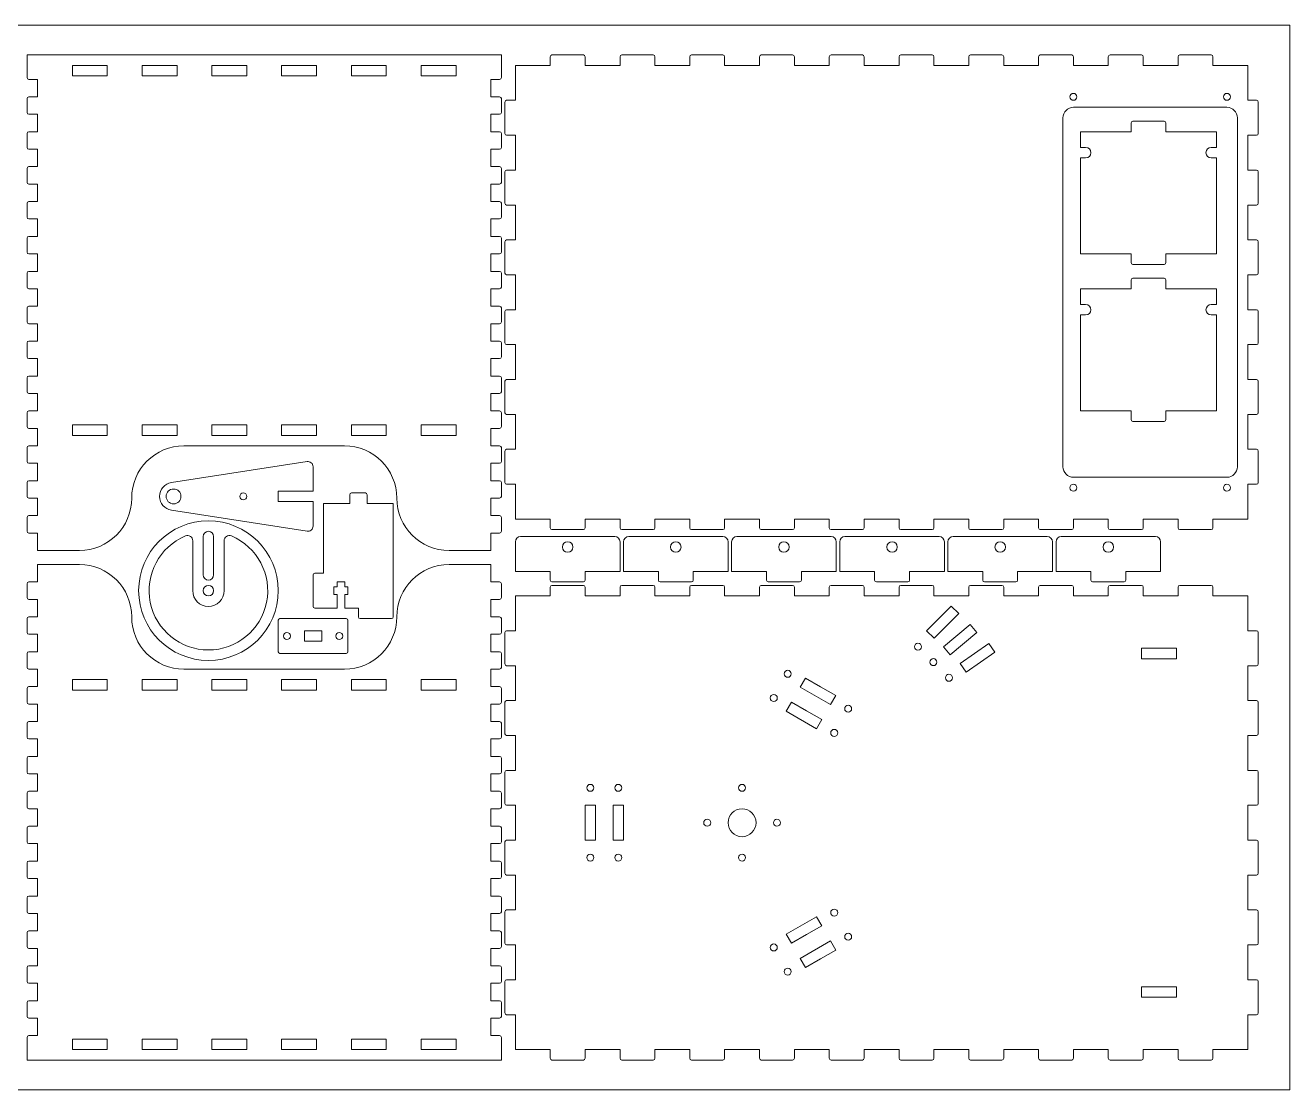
# Model space of a CAD drawing. Header units: millimetres. Extents: x 0 to 1190, y 0 to 610.
# Drawn here: x 465 to 1190, y 0 to 610 of the extents above; entities that cross this region are included whole.
import ezdxf

# ---------------------------------------------------------------- set-up
doc = ezdxf.new("R2010")
doc.units = ezdxf.units.MM
doc.layers.get('0').update_dxf_attribs({"linetype": 'CONTINUOUS', "lineweight": 0})

msp = doc.modelspace()

# ---------------------------------------------------------------- linework, layer by layer
for p, q in [((0, 610), (1190, 610)), ((1190, 610), (1190, 0)), ((466, 593), (738, 593)), ((466, 593), (466, 580)), ((738, 593), (738, 580)), ((766, 587), (766, 592)), ((767, 593), (785, 593)), ((786, 592), (786, 587)), ((806, 587), (806, 592)), ((807, 593), (825, 593)), ((826, 592), (826, 587)), ((846, 587), (846, 592)), ((847, 593), (865, 593)), ((866, 592), (866, 587)), ((886, 587), (886, 592)), ((887, 593), (905, 593)), ((906, 592), (906, 587)), ((926, 587), (926, 592)), ((927, 593), (945, 593)), ((946, 592), (946, 587)), ((966, 587), (966, 592)), ((967, 593), (985, 593)), ((986, 592), (986, 587)), ((1006, 587), (1006, 592)), ((1007, 593), (1025, 593)), ((1026, 592), (1026, 587)), ((1046, 587), (1046, 592)), ((1047, 593), (1065, 593)), ((1066, 592), (1066, 587)), ((1086, 587), (1086, 592)), ((1087, 593), (1105, 593)), ((1106, 592), (1106, 587)), ((1126, 587), (1126, 592)), ((1127, 593), (1145, 593)), ((1146, 592), (1146, 587)), ((492, 581), (492, 587)), ((492, 587), (512, 587)), ((492, 581), (512, 581)), ((512, 581), (512, 587)), ((532, 581), (532, 587)), ((532, 587), (552, 587)), ((532, 581), (552, 581)), ((552, 581), (552, 587)), ((572, 581), (572, 587)), ((572, 587), (592, 587)), ((572, 581), (592, 581)), ((592, 581), (592, 587)), ((612, 581), (612, 587)), ((612, 587), (632, 587)), ((612, 581), (632, 581)), ((632, 581), (632, 587)), ((652, 581), (652, 587)), ((652, 587), (672, 587)), ((652, 581), (672, 581)), ((672, 581), (672, 587)), ((692, 581), (692, 587)), ((692, 587), (712, 587)), ((692, 581), (712, 581)), ((712, 581), (712, 587)), ((746, 587), (766, 587)), ((746, 587), (746, 567)), ((786, 587), (806, 587)), ((826, 587), (846, 587)), ((866, 587), (886, 587)), ((906, 587), (926, 587)), ((946, 587), (966, 587)), ((986, 587), (1006, 587)), ((1026, 587), (1046, 587)), ((1066, 587), (1086, 587)), ((1106, 587), (1126, 587)), ((1146, 587), (1166, 587)), ((1166, 587), (1166, 567)), ((467, 579), (472, 579)), ((472, 579), (472, 569)), ((732, 579), (732, 569)), ((737, 579), (732, 579)), ((466, 568), (466, 560)), ((467, 569), (472, 569)), ((737, 569), (732, 569)), ((738, 568), (738, 560)), ((740, 566), (740, 548)), ((746, 567), (741, 567)), ((1166, 567), (1171, 567)), ((1172, 566), (1172, 548)), ((467, 559), (472, 559)), ((472, 559), (472, 549)), ((732, 559), (732, 549)), ((737, 559), (732, 559)), ((1066, 563), (1154, 563)), ((1060, 357), (1060, 557)), ((1099, 554), (1099, 549)), ((1109, 555), (1100, 555)), ((1109, 555), (1118, 555)), ((1119, 554), (1119, 549)), ((1160, 557), (1160, 357)), ((466, 548), (466, 540)), ((467, 549), (472, 549)), ((737, 549), (732, 549)), ((738, 548), (738, 540)), ((741, 547), (746, 547)), ((746, 547), (746, 527)), ((1070, 549), (1099, 549)), ((1070, 540), (1070, 549)), ((1119, 549), (1148, 549)), ((1148, 549), (1148, 540)), ((1171, 547), (1166, 547)), ((1166, 547), (1166, 527)), ((467, 539), (472, 539)), ((472, 539), (472, 529)), ((732, 539), (732, 529)), ((737, 539), (732, 539)), ((1073, 540), (1070, 540)), ((1145, 540), (1148, 540)), ((1073, 534), (1070, 534)), ((1070, 479), (1070, 534)), ((1145, 534), (1148, 534)), ((1148, 534), (1148, 479)), ((466, 528), (466, 520)), ((467, 529), (472, 529)), ((737, 529), (732, 529)), ((738, 528), (738, 520)), ((740, 526), (740, 508)), ((746, 527), (741, 527)), ((1166, 527), (1171, 527)), ((1172, 526), (1172, 508)), ((467, 519), (472, 519)), ((472, 519), (472, 509)), ((732, 519), (732, 509)), ((737, 519), (732, 519)), ((466, 508), (466, 500)), ((467, 509), (472, 509)), ((737, 509), (732, 509)), ((738, 508), (738, 500)), ((741, 507), (746, 507)), ((746, 507), (746, 487)), ((1171, 507), (1166, 507)), ((1166, 507), (1166, 487)), ((467, 499), (472, 499)), ((472, 499), (472, 489)), ((732, 499), (732, 489)), ((737, 499), (732, 499)), ((466, 488), (466, 480)), ((467, 489), (472, 489)), ((737, 489), (732, 489)), ((738, 488), (738, 480)), ((740, 486), (740, 468)), ((746, 487), (741, 487)), ((1166, 487), (1171, 487)), ((1172, 486), (1172, 468)), ((467, 479), (472, 479)), ((472, 479), (472, 469)), ((732, 479), (732, 469)), ((737, 479), (732, 479)), ((1070, 479), (1099, 479)), ((1099, 474), (1099, 479)), ((1119, 479), (1148, 479)), ((1119, 474), (1119, 479)), ((1109, 473), (1100, 473)), ((1109, 473), (1118, 473)), ((466, 468), (466, 460)), ((467, 469), (472, 469)), ((737, 469), (732, 469)), ((738, 468), (738, 460)), ((741, 467), (746, 467)), ((746, 467), (746, 447)), ((1099, 464), (1099, 459)), ((1109, 465), (1100, 465)), ((1109, 465), (1118, 465)), ((1119, 464), (1119, 459)), ((1171, 467), (1166, 467)), ((1166, 467), (1166, 447)), ((467, 459), (472, 459)), ((472, 459), (472, 449)), ((732, 459), (732, 449)), ((737, 459), (732, 459)), ((1070, 459), (1099, 459)), ((1070, 450), (1070, 459)), ((1119, 459), (1148, 459)), ((1148, 459), (1148, 450)), ((1073, 450), (1070, 450)), ((1145, 450), (1148, 450)), ((466, 448), (466, 440)), ((467, 449), (472, 449)), ((737, 449), (732, 449)), ((738, 448), (738, 440)), ((740, 446), (740, 428)), ((746, 447), (741, 447)), ((1073, 444), (1070, 444)), ((1070, 389), (1070, 444)), ((1145, 444), (1148, 444)), ((1148, 444), (1148, 389)), ((1166, 447), (1171, 447)), ((1172, 446), (1172, 428)), ((467, 439), (472, 439)), ((472, 439), (472, 429)), ((732, 439), (732, 429)), ((737, 439), (732, 439)), ((466, 428), (466, 420)), ((467, 429), (472, 429)), ((737, 429), (732, 429)), ((738, 428), (738, 420)), ((741, 427), (746, 427)), ((746, 427), (746, 407)), ((1171, 427), (1166, 427)), ((1166, 427), (1166, 407)), ((467, 419), (472, 419)), ((472, 419), (472, 409)), ((732, 419), (732, 409)), ((737, 419), (732, 419)), ((466, 408), (466, 400)), ((467, 409), (472, 409)), ((737, 409), (732, 409)), ((738, 408), (738, 400)), ((740, 406), (740, 388)), ((746, 407), (741, 407)), ((1166, 407), (1171, 407)), ((467, 399), (472, 399)), ((472, 399), (472, 389)), ((732, 399), (732, 389)), ((737, 399), (732, 399)), ((1172, 406), (1172, 388)), ((466, 388), (466, 380)), ((467, 389), (472, 389)), ((737, 389), (732, 389)), ((738, 388), (738, 380)), ((741, 387), (746, 387)), ((746, 387), (746, 367)), ((1070, 389), (1099, 389)), ((1099, 384), (1099, 389)), ((1119, 389), (1148, 389)), ((1119, 384), (1119, 389)), ((1171, 387), (1166, 387)), ((1166, 387), (1166, 367)), ((467, 379), (472, 379)), ((472, 379), (472, 369)), ((492, 375), (492, 381)), ((492, 381), (512, 381)), ((512, 375), (512, 381)), ((532, 375), (532, 381)), ((532, 381), (552, 381)), ((552, 375), (552, 381)), ((572, 375), (572, 381)), ((572, 381), (592, 381)), ((592, 375), (592, 381)), ((612, 375), (612, 381)), ((612, 381), (632, 381)), ((632, 375), (632, 381)), ((652, 375), (652, 381)), ((652, 381), (672, 381)), ((672, 375), (672, 381)), ((692, 375), (692, 381)), ((692, 381), (712, 381)), ((712, 375), (712, 381)), ((732, 379), (732, 369)), ((737, 379), (732, 379)), ((1109, 383), (1100, 383)), ((1109, 383), (1118, 383)), ((492, 375), (512, 375)), ((532, 375), (552, 375)), ((572, 375), (592, 375)), ((612, 375), (632, 375)), ((652, 375), (672, 375)), ((692, 375), (712, 375)), ((466, 368), (466, 360)), ((467, 369), (472, 369)), ((556, 369), (648, 369)), ((737, 369), (732, 369)), ((738, 368), (738, 360)), ((740, 366), (740, 348)), ((746, 367), (741, 367)), ((1166, 367), (1171, 367)), ((1172, 366), (1172, 348)), ((467, 359), (472, 359)), ((472, 359), (472, 349)), ((626.54, 359.96), (548.77, 347.91)), ((630, 343), (630, 357)), ((732, 359), (732, 349)), ((737, 359), (732, 359)), ((467, 349), (472, 349)), ((737, 349), (732, 349)), ((1154, 351), (1066, 351)), ((466, 348), (466, 340)), ((630, 343), (610, 343)), ((610, 343), (610, 337)), ((651, 336), (651, 341)), ((652, 342), (660, 342)), ((661, 336), (661, 341)), ((738, 348), (738, 340)), ((741, 347), (746, 347)), ((746, 347), (746, 327)), ((1171, 347), (1166, 347)), ((1166, 347), (1166, 327)), ((467, 339), (472, 339)), ((472, 339), (472, 329)), ((630, 337), (610, 337)), ((630, 337), (630, 323)), ((636, 296), (636, 336)), ((636, 336), (651, 336)), ((661, 336), (676, 336)), ((676, 336), (676, 276)), ((732, 339), (732, 329)), ((737, 339), (732, 339)), ((466, 328), (466, 320)), ((467, 329), (472, 329)), ((548.77, 332.09), (626.54, 320.04)), ((737, 329), (732, 329)), ((738, 328), (738, 320)), ((746, 327), (766, 327)), ((766, 327), (766, 322)), ((786, 322), (786, 327)), ((786, 327), (806, 327)), ((806, 327), (806, 322)), ((826, 322), (826, 327)), ((826, 327), (846, 327)), ((846, 327), (846, 322)), ((866, 322), (866, 327)), ((866, 327), (886, 327)), ((886, 327), (886, 322)), ((906, 322), (906, 327)), ((906, 327), (926, 327)), ((926, 327), (926, 322)), ((946, 322), (946, 327)), ((946, 327), (966, 327)), ((966, 327), (966, 322)), ((986, 322), (986, 327)), ((986, 327), (1006, 327)), ((1006, 327), (1006, 322)), ((1026, 322), (1026, 327)), ((1026, 327), (1046, 327)), ((1046, 327), (1046, 322)), ((1066, 322), (1066, 327)), ((1066, 327), (1086, 327)), ((1086, 327), (1086, 322)), ((1106, 322), (1106, 327)), ((1106, 327), (1126, 327)), ((1126, 327), (1126, 322)), ((1146, 322), (1146, 327)), ((1146, 327), (1166, 327)), ((767, 321), (785, 321)), ((807, 321), (825, 321)), ((847, 321), (865, 321)), ((887, 321), (905, 321)), ((927, 321), (945, 321)), ((967, 321), (985, 321)), ((1007, 321), (1025, 321)), ((1047, 321), (1065, 321)), ((1087, 321), (1105, 321)), ((1127, 321), (1145, 321)), ((467, 319), (472, 319)), ((472, 319), (472, 309)), ((561, 286), (561, 314.58)), ((567, 317), (567, 295)), ((573, 317), (573, 295)), ((579, 286), (579, 314.58)), ((732, 319), (732, 309)), ((737, 319), (732, 319)), ((746, 297), (746, 314)), ((749, 317), (803, 317)), ((806, 297), (806, 314)), ((808, 297), (808, 314)), ((811, 317), (865, 317)), ((868, 297), (868, 314)), ((870, 297), (870, 314)), ((873, 317), (927, 317)), ((930, 297), (930, 314)), ((932, 297), (932, 314)), ((935, 317), (989, 317)), ((992, 297), (992, 314)), ((994, 297), (994, 314)), ((997, 317), (1051, 317)), ((1054, 297), (1054, 314)), ((1056, 297), (1056, 314)), ((1059, 317), (1113, 317)), ((1116, 297), (1116, 314)), ((496, 309), (472, 309)), ((708, 309), (732, 309)), ((496, 301), (472, 301)), ((472, 291), (472, 301)), ((708, 301), (732, 301)), ((732, 291), (732, 301)), ((466, 282), (466, 290)), ((467, 291), (472, 291)), ((630, 277), (630, 295)), ((631, 296), (636, 296)), ((643.8, 291), (648.2, 291)), ((643.8, 288.2), (643.8, 291)), ((648.2, 288.2), (648.2, 291)), ((737, 291), (732, 291)), ((766, 297), (746, 297)), ((766, 297), (766, 292)), ((767, 291), (785, 291)), ((786, 297), (806, 297)), ((786, 297), (786, 292)), ((828, 297), (808, 297)), ((828, 297), (828, 292)), ((829, 291), (847, 291)), ((848, 297), (868, 297)), ((848, 297), (848, 292)), ((890, 297), (870, 297)), ((890, 297), (890, 292)), ((891, 291), (909, 291)), ((910, 297), (930, 297)), ((910, 297), (910, 292)), ((952, 297), (932, 297)), ((952, 297), (952, 292)), ((953, 291), (971, 291)), ((972, 297), (992, 297)), ((972, 297), (972, 292)), ((1014, 297), (994, 297)), ((1014, 297), (1014, 292)), ((1015, 291), (1033, 291)), ((1034, 297), (1054, 297)), ((1034, 297), (1034, 292)), ((1076, 297), (1056, 297)), ((1076, 297), (1076, 292)), ((1077, 291), (1095, 291)), ((1096, 297), (1116, 297)), ((1096, 297), (1096, 292)), ((642, 288.2), (642, 283.8)), ((643.8, 288.2), (642, 288.2)), ((643.8, 283.8), (642, 283.8)), ((643.8, 276), (643.8, 283.8)), ((648.2, 288.2), (650, 288.2)), ((648.2, 283.8), (650, 283.8)), ((648.2, 276), (648.2, 283.8)), ((650, 288.2), (650, 283.8)), ((738, 282), (738, 290)), ((746, 283), (766, 283)), ((746, 283), (746, 263)), ((766, 283), (766, 288)), ((767, 289), (785, 289)), ((786, 288), (786, 283)), ((786, 283), (806, 283)), ((806, 283), (806, 288)), ((807, 289), (825, 289)), ((826, 288), (826, 283)), ((826, 283), (846, 283)), ((846, 283), (846, 288)), ((847, 289), (865, 289)), ((866, 288), (866, 283)), ((866, 283), (886, 283)), ((886, 283), (886, 288)), ((887, 289), (905, 289)), ((906, 288), (906, 283)), ((906, 283), (926, 283)), ((926, 283), (926, 288)), ((927, 289), (945, 289)), ((946, 288), (946, 283)), ((946, 283), (966, 283)), ((966, 283), (966, 288)), ((967, 289), (985, 289)), ((986, 288), (986, 283)), ((986, 283), (1006, 283)), ((1006, 283), (1006, 288)), ((1007, 289), (1025, 289)), ((1026, 288), (1026, 283)), ((1026, 283), (1046, 283)), ((1046, 283), (1046, 288)), ((1047, 289), (1065, 289)), ((1066, 288), (1066, 283)), ((1066, 283), (1086, 283)), ((1086, 283), (1086, 288)), ((1087, 289), (1105, 289)), ((1106, 288), (1106, 283)), ((1106, 283), (1126, 283)), ((1126, 283), (1126, 288)), ((1127, 289), (1145, 289)), ((1146, 288), (1146, 283)), ((1146, 283), (1166, 283)), ((1166, 283), (1166, 263)), ((467, 281), (472, 281)), ((472, 271), (472, 281)), ((631, 276), (643.8, 276)), ((648.2, 276), (656, 276)), ((656, 276), (656, 271)), ((676, 276), (676, 271)), ((737, 281), (732, 281)), ((732, 271), (732, 281)), ((981.81, 263.05), (995.95, 277.19)), ((995.95, 277.19), (1000.19, 272.95)), ((466, 262), (466, 270)), ((467, 271), (472, 271)), ((610, 260), (610, 269)), ((649, 270), (611, 270)), ((650, 260), (650, 269)), ((657, 270), (675, 270)), ((737, 271), (732, 271)), ((738, 262), (738, 270)), ((1000.19, 272.95), (986.05, 258.81)), ((625, 263), (625, 257)), ((635, 263), (625, 263)), ((635, 257), (635, 263)), ((740, 262), (740, 244)), ((746, 263), (741, 263)), ((986.05, 258.81), (981.81, 263.05)), ((1006.73, 266.61), (991.41, 253.76)), ((1010.59, 262.02), (995.27, 249.16)), ((1010.59, 262.02), (1006.73, 266.61)), ((1166, 263), (1171, 263)), ((1172, 262), (1172, 244)), ((467, 261), (472, 261)), ((472, 251), (472, 261)), ((610, 260), (610, 251)), ((625, 257), (635, 257)), ((650, 260), (650, 251)), ((737, 261), (732, 261)), ((732, 251), (732, 261)), ((991.41, 253.76), (995.27, 249.16)), ((1017.47, 255.72), (1001.09, 244.25)), ((1017.47, 255.72), (1020.91, 250.81)), ((466, 242), (466, 250)), ((467, 251), (472, 251)), ((611, 250), (649, 250)), ((737, 251), (732, 251)), ((738, 242), (738, 250)), ((1020.91, 250.81), (1004.53, 239.33)), ((1115, 253), (1105, 253)), ((1105, 253), (1105, 247)), ((1105, 247), (1125, 247)), ((1115, 253), (1125, 253)), ((1125, 253), (1125, 247)), ((467, 241), (472, 241)), ((472, 231), (472, 241)), ((556, 241), (648, 241)), ((737, 241), (732, 241)), ((732, 231), (732, 241)), ((741, 243), (746, 243)), ((746, 243), (746, 223)), ((1001.09, 244.25), (1004.53, 239.33)), ((1171, 243), (1166, 243)), ((1166, 243), (1166, 223)), ((492, 235), (512, 235)), ((492, 235), (492, 229)), ((512, 235), (512, 229)), ((532, 235), (552, 235)), ((532, 235), (532, 229)), ((552, 235), (552, 229)), ((572, 235), (592, 235)), ((572, 235), (572, 229)), ((592, 235), (592, 229)), ((612, 235), (632, 235)), ((612, 235), (612, 229)), ((632, 235), (632, 229)), ((652, 235), (672, 235)), ((652, 235), (652, 229)), ((672, 235), (672, 229)), ((692, 235), (712, 235)), ((692, 235), (692, 229)), ((712, 235), (712, 229)), ((912.34, 235.94), (909.34, 230.75)), ((921, 230.94), (912.34, 235.94)), ((466, 222), (466, 230)), ((467, 231), (472, 231)), ((492, 229), (512, 229)), ((532, 229), (552, 229)), ((572, 229), (592, 229)), ((612, 229), (632, 229)), ((652, 229), (672, 229)), ((692, 229), (712, 229)), ((737, 231), (732, 231)), ((738, 222), (738, 230)), ((926.66, 220.75), (909.34, 230.75)), ((921, 230.94), (929.66, 225.94)), ((929.66, 225.94), (926.66, 220.75)), ((467, 221), (472, 221)), ((472, 211), (472, 221)), ((737, 221), (732, 221)), ((732, 211), (732, 221)), ((740, 222), (740, 204)), ((746, 223), (741, 223)), ((904.34, 222.09), (901.34, 216.89)), ((913, 217.09), (904.34, 222.09)), ((1166, 223), (1171, 223)), ((1172, 222), (1172, 204)), ((467, 211), (472, 211)), ((737, 211), (732, 211)), ((918.66, 206.89), (901.34, 216.89)), ((913, 217.09), (921.66, 212.09)), ((921.66, 212.09), (918.66, 206.89)), ((466, 202), (466, 210)), ((738, 202), (738, 210)), ((741, 203), (746, 203)), ((746, 203), (746, 183)), ((467, 201), (472, 201)), ((472, 191), (472, 201)), ((737, 201), (732, 201)), ((732, 191), (732, 201)), ((1171, 203), (1166, 203)), ((1166, 203), (1166, 183)), ((466, 182), (466, 190)), ((467, 191), (472, 191)), ((737, 191), (732, 191)), ((738, 182), (738, 190)), ((740, 182), (740, 164)), ((746, 183), (741, 183)), ((1166, 183), (1171, 183)), ((1172, 182), (1172, 164)), ((467, 181), (472, 181)), ((472, 171), (472, 181)), ((737, 181), (732, 181)), ((732, 171), (732, 181)), ((466, 162), (466, 170)), ((467, 171), (472, 171)), ((737, 171), (732, 171)), ((738, 162), (738, 170)), ((467, 161), (472, 161)), ((472, 151), (472, 161)), ((737, 161), (732, 161)), ((732, 151), (732, 161)), ((741, 163), (746, 163)), ((746, 163), (746, 143)), ((786, 153), (786, 163)), ((786, 163), (792, 163)), ((792, 163), (792, 143)), ((802, 153), (802, 163)), ((802, 163), (808, 163)), ((808, 163), (808, 143)), ((1171, 163), (1166, 163)), ((1166, 163), (1166, 143)), ((786, 153), (786, 143)), ((802, 153), (802, 143)), ((466, 142), (466, 150)), ((467, 151), (472, 151)), ((737, 151), (732, 151)), ((738, 142), (738, 150)), ((467, 141), (472, 141)), ((472, 131), (472, 141)), ((737, 141), (732, 141)), ((732, 131), (732, 141)), ((740, 142), (740, 124)), ((746, 143), (741, 143)), ((786, 143), (792, 143)), ((802, 143), (808, 143)), ((1166, 143), (1171, 143)), ((1172, 142), (1172, 124)), ((467, 131), (472, 131)), ((737, 131), (732, 131)), ((466, 122), (466, 130)), ((738, 122), (738, 130)), ((467, 121), (472, 121)), ((472, 111), (472, 121)), ((737, 121), (732, 121)), ((732, 111), (732, 121)), ((741, 123), (746, 123)), ((746, 123), (746, 103)), ((1171, 123), (1166, 123)), ((1166, 123), (1166, 103)), ((466, 102), (466, 110)), ((467, 111), (472, 111)), ((737, 111), (732, 111)), ((738, 102), (738, 110)), ((740, 102), (740, 84)), ((746, 103), (741, 103)), ((1166, 103), (1171, 103)), ((1172, 102), (1172, 84)), ((467, 101), (472, 101)), ((472, 91), (472, 101)), ((737, 101), (732, 101)), ((732, 91), (732, 101)), ((901.34, 89.11), (918.66, 99.11)), ((921.66, 93.91), (918.66, 99.11)), ((466, 82), (466, 90)), ((467, 91), (472, 91)), ((737, 91), (732, 91)), ((738, 82), (738, 90)), ((904.34, 83.91), (901.34, 89.11)), ((913, 88.91), (904.34, 83.91)), ((913, 88.91), (921.66, 93.91)), ((467, 81), (472, 81)), ((472, 71), (472, 81)), ((737, 81), (732, 81)), ((732, 71), (732, 81)), ((741, 83), (746, 83)), ((746, 83), (746, 63)), ((909.34, 75.25), (926.66, 85.25)), ((921, 75.06), (929.66, 80.06)), ((929.66, 80.06), (926.66, 85.25)), ((1171, 83), (1166, 83)), ((1166, 83), (1166, 63)), ((912.34, 70.06), (909.34, 75.25)), ((921, 75.06), (912.34, 70.06)), ((466, 62), (466, 70)), ((467, 71), (472, 71)), ((737, 71), (732, 71)), ((738, 62), (738, 70)), ((467, 61), (472, 61)), ((472, 51), (472, 61)), ((737, 61), (732, 61)), ((732, 51), (732, 61)), ((740, 62), (740, 44)), ((746, 63), (741, 63)), ((1105, 53), (1105, 59)), ((1125, 59), (1105, 59)), ((1125, 53), (1125, 59)), ((1166, 63), (1171, 63)), ((1172, 62), (1172, 44)), ((467, 51), (472, 51)), ((737, 51), (732, 51)), ((1115, 53), (1105, 53)), ((1115, 53), (1125, 53)), ((466, 42), (466, 50)), ((738, 42), (738, 50)), ((467, 41), (472, 41)), ((472, 31), (472, 41)), ((737, 41), (732, 41)), ((732, 31), (732, 41)), ((741, 43), (746, 43)), ((746, 43), (746, 23)), ((1171, 43), (1166, 43)), ((1166, 43), (1166, 23)), ((466, 17), (466, 30)), ((467, 31), (472, 31)), ((492, 29), (512, 29)), ((492, 29), (492, 23)), ((512, 29), (512, 23)), ((532, 29), (552, 29)), ((552, 29), (552, 23)), ((692, 29), (712, 29)), ((692, 29), (692, 23)), ((737, 31), (732, 31)), ((738, 17), (738, 30)), ((492, 23), (512, 23)), ((532, 29), (532, 23)), ((532, 23), (552, 23)), ((572, 29), (592, 29)), ((572, 29), (572, 23)), ((572, 23), (592, 23)), ((592, 29), (592, 23)), ((612, 29), (632, 29)), ((612, 29), (612, 23)), ((612, 23), (632, 23)), ((632, 29), (632, 23)), ((652, 29), (672, 29)), ((652, 29), (652, 23)), ((652, 23), (672, 23)), ((672, 29), (672, 23)), ((692, 23), (712, 23)), ((712, 29), (712, 23)), ((746, 23), (766, 23)), ((766, 23), (766, 18)), ((786, 18), (786, 23)), ((786, 23), (806, 23)), ((806, 23), (806, 18)), ((826, 18), (826, 23)), ((826, 23), (846, 23)), ((846, 23), (846, 18)), ((866, 18), (866, 23)), ((866, 23), (886, 23)), ((886, 23), (886, 18)), ((906, 18), (906, 23)), ((906, 23), (926, 23)), ((926, 23), (926, 18)), ((946, 18), (946, 23)), ((946, 23), (966, 23)), ((966, 23), (966, 18)), ((986, 18), (986, 23)), ((986, 23), (1006, 23)), ((1006, 23), (1006, 18)), ((1026, 18), (1026, 23)), ((1026, 23), (1046, 23)), ((1046, 23), (1046, 18)), ((1066, 18), (1066, 23)), ((1066, 23), (1086, 23)), ((1086, 23), (1086, 18)), ((1106, 18), (1106, 23)), ((1106, 23), (1126, 23)), ((1126, 23), (1126, 18)), ((1146, 18), (1146, 23)), ((1146, 23), (1166, 23)), ((466, 17), (738, 17)), ((767, 17), (785, 17)), ((807, 17), (825, 17)), ((847, 17), (865, 17)), ((887, 17), (905, 17)), ((927, 17), (945, 17)), ((967, 17), (985, 17)), ((1007, 17), (1025, 17)), ((1047, 17), (1065, 17)), ((1087, 17), (1105, 17)), ((1127, 17), (1145, 17)), ((0, 0), (1190, 0))]:
    msp.add_line(p, q)
for centre, radius in [((1066, 569), 2), ((1154, 569), 2), ((550, 340), 4.25), ((590, 340), 2), ((1066, 345), 2), ((1154, 345), 2), ((570, 286), 40), ((776, 311), 3), ((838, 311), 3), ((900, 311), 3), ((962, 311), 3), ((1024, 311), 3), ((1086, 311), 3), ((570, 286), 3), ((615, 260), 2), ((645, 260), 2), ((976.86, 253.86), 2), ((985.68, 245.03), 2), ((902.18, 238.34), 2), ((994.62, 236.06), 2), ((894.18, 224.49), 2), ((936.82, 218.34), 2), ((928.82, 204.49), 2), ((789, 173), 2), ((805, 173), 2), ((876, 173), 2), ((876, 153), 8), ((856, 153), 2), ((896, 153), 2), ((789, 133), 2), ((805, 133), 2), ((876, 133), 2), ((928.82, 101.51), 2), ((936.82, 87.66), 2), ((894.18, 81.51), 2), ((902.18, 67.66), 2)]:
    msp.add_circle(centre, radius)
at = {"color": 7, "linetype": 'CONTINUOUS', "lineweight": 0}
for centre, radius, start, end in [((767, 592), 1, 90, 180), ((785, 592), 1, 0, 90), ((807, 592), 1, 90, 180), ((825, 592), 1, 0, 90), ((847, 592), 1, 90, 180), ((865, 592), 1, 0, 90), ((887, 592), 1, 90, 180), ((905, 592), 1, 0, 90), ((927, 592), 1, 90, 180), ((945, 592), 1, 0, 90), ((967, 592), 1, 90, 180), ((985, 592), 1, 0, 90), ((1007, 592), 1, 90, 180), ((1025, 592), 1, 0, 90), ((1047, 592), 1, 90, 180), ((1065, 592), 1, 0, 90), ((1087, 592), 1, 90, 180), ((1105, 592), 1, 0, 90), ((1127, 592), 1, 90, 180), ((1145, 592), 1, 0, 90), ((467, 580), 1, 180, 270), ((737, 580), 1, 270, 0), ((467, 568), 1, 90, 180), ((737, 568), 1, 0, 90), ((741, 566), 1, 90, 180), ((1171, 566), 1, 0, 90), ((467, 560), 1, 180, 270), ((737, 560), 1, 270, 0), ((1066, 557), 6, 90, 180), ((1154, 557), 6, 0, 90), ((1100, 554), 1, 90, 180), ((1118, 554), 1, 0, 90), ((467, 548), 1, 90, 180), ((737, 548), 1, 0, 90), ((741, 548), 1, 180, 270), ((1171, 548), 1, 270, 0), ((467, 540), 1, 180, 270), ((737, 540), 1, 270, 0), ((1073, 537), 3, 270, 90), ((1145, 537), 3, 90, 270), ((467, 528), 1, 90, 180), ((737, 528), 1, 0, 90), ((741, 526), 1, 90, 180), ((1171, 526), 1, 0, 90), ((467, 520), 1, 180, 270), ((737, 520), 1, 270, 0), ((467, 508), 1, 90, 180), ((737, 508), 1, 0, 90), ((741, 508), 1, 180, 270), ((1171, 508), 1, 270, 0), ((467, 500), 1, 180, 270), ((737, 500), 1, 270, 0), ((467, 488), 1, 90, 180), ((737, 488), 1, 0, 90), ((741, 486), 1, 90, 180), ((1171, 486), 1, 0, 90), ((467, 480), 1, 180, 270), ((737, 480), 1, 270, 0), ((1100, 474), 1, 180, 270), ((1118, 474), 1, 270, 0), ((467, 468), 1, 90, 180), ((737, 468), 1, 0, 90), ((741, 468), 1, 180, 270), ((1100, 464), 1, 90, 180), ((1118, 464), 1, 0, 90), ((1171, 468), 1, 270, 0), ((467, 460), 1, 180, 270), ((737, 460), 1, 270, 0), ((1073, 447), 3, 270, 90), ((1145, 447), 3, 90, 270), ((467, 448), 1, 90, 180), ((737, 448), 1, 0, 90), ((741, 446), 1, 90, 180), ((1171, 446), 1, 0, 90), ((467, 440), 1, 180, 270), ((737, 440), 1, 270, 0), ((467, 428), 1, 90, 180), ((737, 428), 1, 0, 90), ((741, 428), 1, 180, 270), ((1171, 428), 1, 270, 0), ((467, 420), 1, 180, 270), ((737, 420), 1, 270, 0), ((467, 408), 1, 90, 180), ((737, 408), 1, 0, 90), ((741, 406), 1, 90, 180), ((1171, 406), 1, 0, 90), ((467, 400), 1, 180, 270), ((737, 400), 1, 270, 0), ((467, 388), 1, 90, 180), ((737, 388), 1, 0, 90), ((741, 388), 1, 180, 270), ((1171, 388), 1, 270, 0), ((467, 380), 1, 180, 270), ((737, 380), 1, 270, 0), ((1100, 384), 1, 180, 270), ((1118, 384), 1, 270, 0), ((467, 368), 1, 90, 180), ((556, 339), 30, 90, 180), ((648, 339), 30, 360, 90), ((737, 368), 1, 0, 90), ((741, 366), 1, 90, 180), ((1171, 366), 1, 0, 90), ((467, 360), 1, 180, 270), ((627, 357), 3, 360, 98.81454), ((737, 360), 1, 270, 0), ((1066, 357), 6, 180, 270), ((1154, 357), 6, 270, 0), ((467, 348), 1, 90, 180), ((737, 348), 1, 0, 90), ((550, 340), 8, 98.81454, 261.18546), ((652, 341), 1, 90, 180), ((660, 341), 1, 0, 90), ((741, 348), 1, 180, 270), ((1171, 348), 1, 270, 0), ((467, 340), 1, 180, 270), ((496, 339), 30, 270, 0), ((708, 339), 30, 180, 270), ((737, 340), 1, 270, 0), ((467, 328), 1, 90, 180), ((737, 328), 1, 0, 90), ((467, 320), 1, 180, 270), ((570, 317), 3, 0, 180), ((627, 323), 3, 261.18546, 360), ((737, 320), 1, 270, 0), ((767, 322), 1, 180, 270), ((785, 322), 1, 270, 0), ((807, 322), 1, 180, 270), ((825, 322), 1, 270, 0), ((847, 322), 1, 180, 270), ((865, 322), 1, 270, 0), ((887, 322), 1, 180, 270), ((905, 322), 1, 270, 0), ((927, 322), 1, 180, 270), ((945, 322), 1, 270, 0), ((967, 322), 1, 180, 270), ((985, 322), 1, 270, 0), ((1007, 322), 1, 180, 270), ((1025, 322), 1, 270, 0), ((1047, 322), 1, 180, 270), ((1065, 322), 1, 270, 0), ((1087, 322), 1, 180, 270), ((1105, 322), 1, 270, 0), ((1127, 322), 1, 180, 270), ((1145, 322), 1, 270, 0), ((570, 286), 34, 112.77397, 67.22603), ((558, 314.58), 3, 0, 112.77397), ((582, 314.58), 3, 67.22603, 180), ((749, 314), 3, 90, 180), ((803, 314), 3, 360, 90), ((811, 314), 3, 90, 180), ((865, 314), 3, 360, 90), ((873, 314), 3, 90, 180), ((927, 314), 3, 360, 90), ((935, 314), 3, 90, 180), ((989, 314), 3, 360, 90), ((997, 314), 3, 90, 180), ((1051, 314), 3, 360, 90), ((1059, 314), 3, 90, 180), ((1113, 314), 3, 360, 90), ((496, 271), 30, 360, 90), ((708, 271), 30, 90, 180), ((467, 290), 1, 90, 180), ((570, 295), 3, 180, 0), ((631, 295), 1, 90, 180), ((737, 290), 1, 360, 90), ((767, 292), 1, 180, 270), ((785, 292), 1, 270, 360), ((829, 292), 1, 180, 270), ((847, 292), 1, 270, 360), ((891, 292), 1, 180, 270), ((909, 292), 1, 270, 360), ((953, 292), 1, 180, 270), ((971, 292), 1, 270, 360), ((1015, 292), 1, 180, 270), ((1033, 292), 1, 270, 360), ((1077, 292), 1, 180, 270), ((1095, 292), 1, 270, 360), ((570, 286), 9, 180, 0), ((767, 288), 1, 90, 180), ((785, 288), 1, 0, 90), ((807, 288), 1, 90, 180), ((825, 288), 1, 0, 90), ((847, 288), 1, 90, 180), ((865, 288), 1, 0, 90), ((887, 288), 1, 90, 180), ((905, 288), 1, 0, 90), ((927, 288), 1, 90, 180), ((945, 288), 1, 0, 90), ((967, 288), 1, 90, 180), ((985, 288), 1, 0, 90), ((1007, 288), 1, 90, 180), ((1025, 288), 1, 0, 90), ((1047, 288), 1, 90, 180), ((1065, 288), 1, 0, 90), ((1087, 288), 1, 90, 180), ((1105, 288), 1, 0, 90), ((1127, 288), 1, 90, 180), ((1145, 288), 1, 0, 90), ((467, 282), 1, 180, 270), ((631, 277), 1, 180, 270), ((737, 282), 1, 270, 360), ((467, 270), 1, 90, 180), ((556, 271), 30, 180, 270), ((611, 269), 1, 90, 180), ((648, 271), 30, 270, 360), ((649, 269), 1, 360, 90), ((657, 271), 1, 180, 270), ((675, 271), 1, 270, 0), ((737, 270), 1, 360, 90), ((467, 262), 1, 180, 270), ((737, 262), 1, 270, 360), ((741, 262), 1, 90, 180), ((1171, 262), 1, 0, 90), ((467, 250), 1, 90, 180), ((611, 251), 1, 180, 270), ((649, 251), 1, 270, 360), ((737, 250), 1, 360, 90), ((467, 242), 1, 180, 270), ((737, 242), 1, 270, 360), ((741, 244), 1, 180, 270), ((1171, 244), 1, 270, 0), ((467, 230), 1, 90, 180), ((737, 230), 1, 360, 90), ((467, 222), 1, 180, 270), ((737, 222), 1, 270, 360), ((741, 222), 1, 90, 180), ((1171, 222), 1, 0, 90), ((467, 210), 1, 90, 180), ((737, 210), 1, 360, 90), ((741, 204), 1, 180, 270), ((1171, 204), 1, 270, 0), ((467, 202), 1, 180, 270), ((737, 202), 1, 270, 360), ((467, 190), 1, 90, 180), ((737, 190), 1, 360, 90), ((467, 182), 1, 180, 270), ((737, 182), 1, 270, 360), ((741, 182), 1, 90, 180), ((1171, 182), 1, 0, 90), ((467, 170), 1, 90, 180), ((737, 170), 1, 360, 90), ((467, 162), 1, 180, 270), ((737, 162), 1, 270, 360), ((741, 164), 1, 180, 270), ((1171, 164), 1, 270, 0), ((467, 150), 1, 90, 180), ((737, 150), 1, 360, 90), ((467, 142), 1, 180, 270), ((737, 142), 1, 270, 360), ((741, 142), 1, 90, 180), ((1171, 142), 1, 0, 90), ((467, 130), 1, 90, 180), ((737, 130), 1, 360, 90), ((741, 124), 1, 180, 270), ((1171, 124), 1, 270, 0), ((467, 122), 1, 180, 270), ((737, 122), 1, 270, 360), ((467, 110), 1, 90, 180), ((737, 110), 1, 360, 90), ((467, 102), 1, 180, 270), ((737, 102), 1, 270, 360), ((741, 102), 1, 90, 180), ((1171, 102), 1, 0, 90), ((467, 90), 1, 90, 180), ((737, 90), 1, 360, 90), ((467, 82), 1, 180, 270), ((737, 82), 1, 270, 360), ((741, 84), 1, 180, 270), ((1171, 84), 1, 270, 0), ((467, 70), 1, 90, 180), ((737, 70), 1, 360, 90), ((467, 62), 1, 180, 270), ((737, 62), 1, 270, 360), ((741, 62), 1, 90, 180), ((1171, 62), 1, 0, 90), ((467, 50), 1, 90, 180), ((737, 50), 1, 360, 90), ((741, 44), 1, 180, 270), ((1171, 44), 1, 270, 0), ((467, 42), 1, 180, 270), ((737, 42), 1, 270, 360), ((467, 30), 1, 90, 180), ((737, 30), 1, 360, 90), ((767, 18), 1, 180, 270), ((785, 18), 1, 270, 0), ((807, 18), 1, 180, 270), ((825, 18), 1, 270, 0), ((847, 18), 1, 180, 270), ((865, 18), 1, 270, 0), ((887, 18), 1, 180, 270), ((905, 18), 1, 270, 0), ((927, 18), 1, 180, 270), ((945, 18), 1, 270, 0), ((967, 18), 1, 180, 270), ((985, 18), 1, 270, 0), ((1007, 18), 1, 180, 270), ((1025, 18), 1, 270, 0), ((1047, 18), 1, 180, 270), ((1065, 18), 1, 270, 0), ((1087, 18), 1, 180, 270), ((1105, 18), 1, 270, 0), ((1127, 18), 1, 180, 270), ((1145, 18), 1, 270, 0)]:
    msp.add_arc(centre, radius, start, end, dxfattribs=at)

doc.saveas('drawing.dxf')
